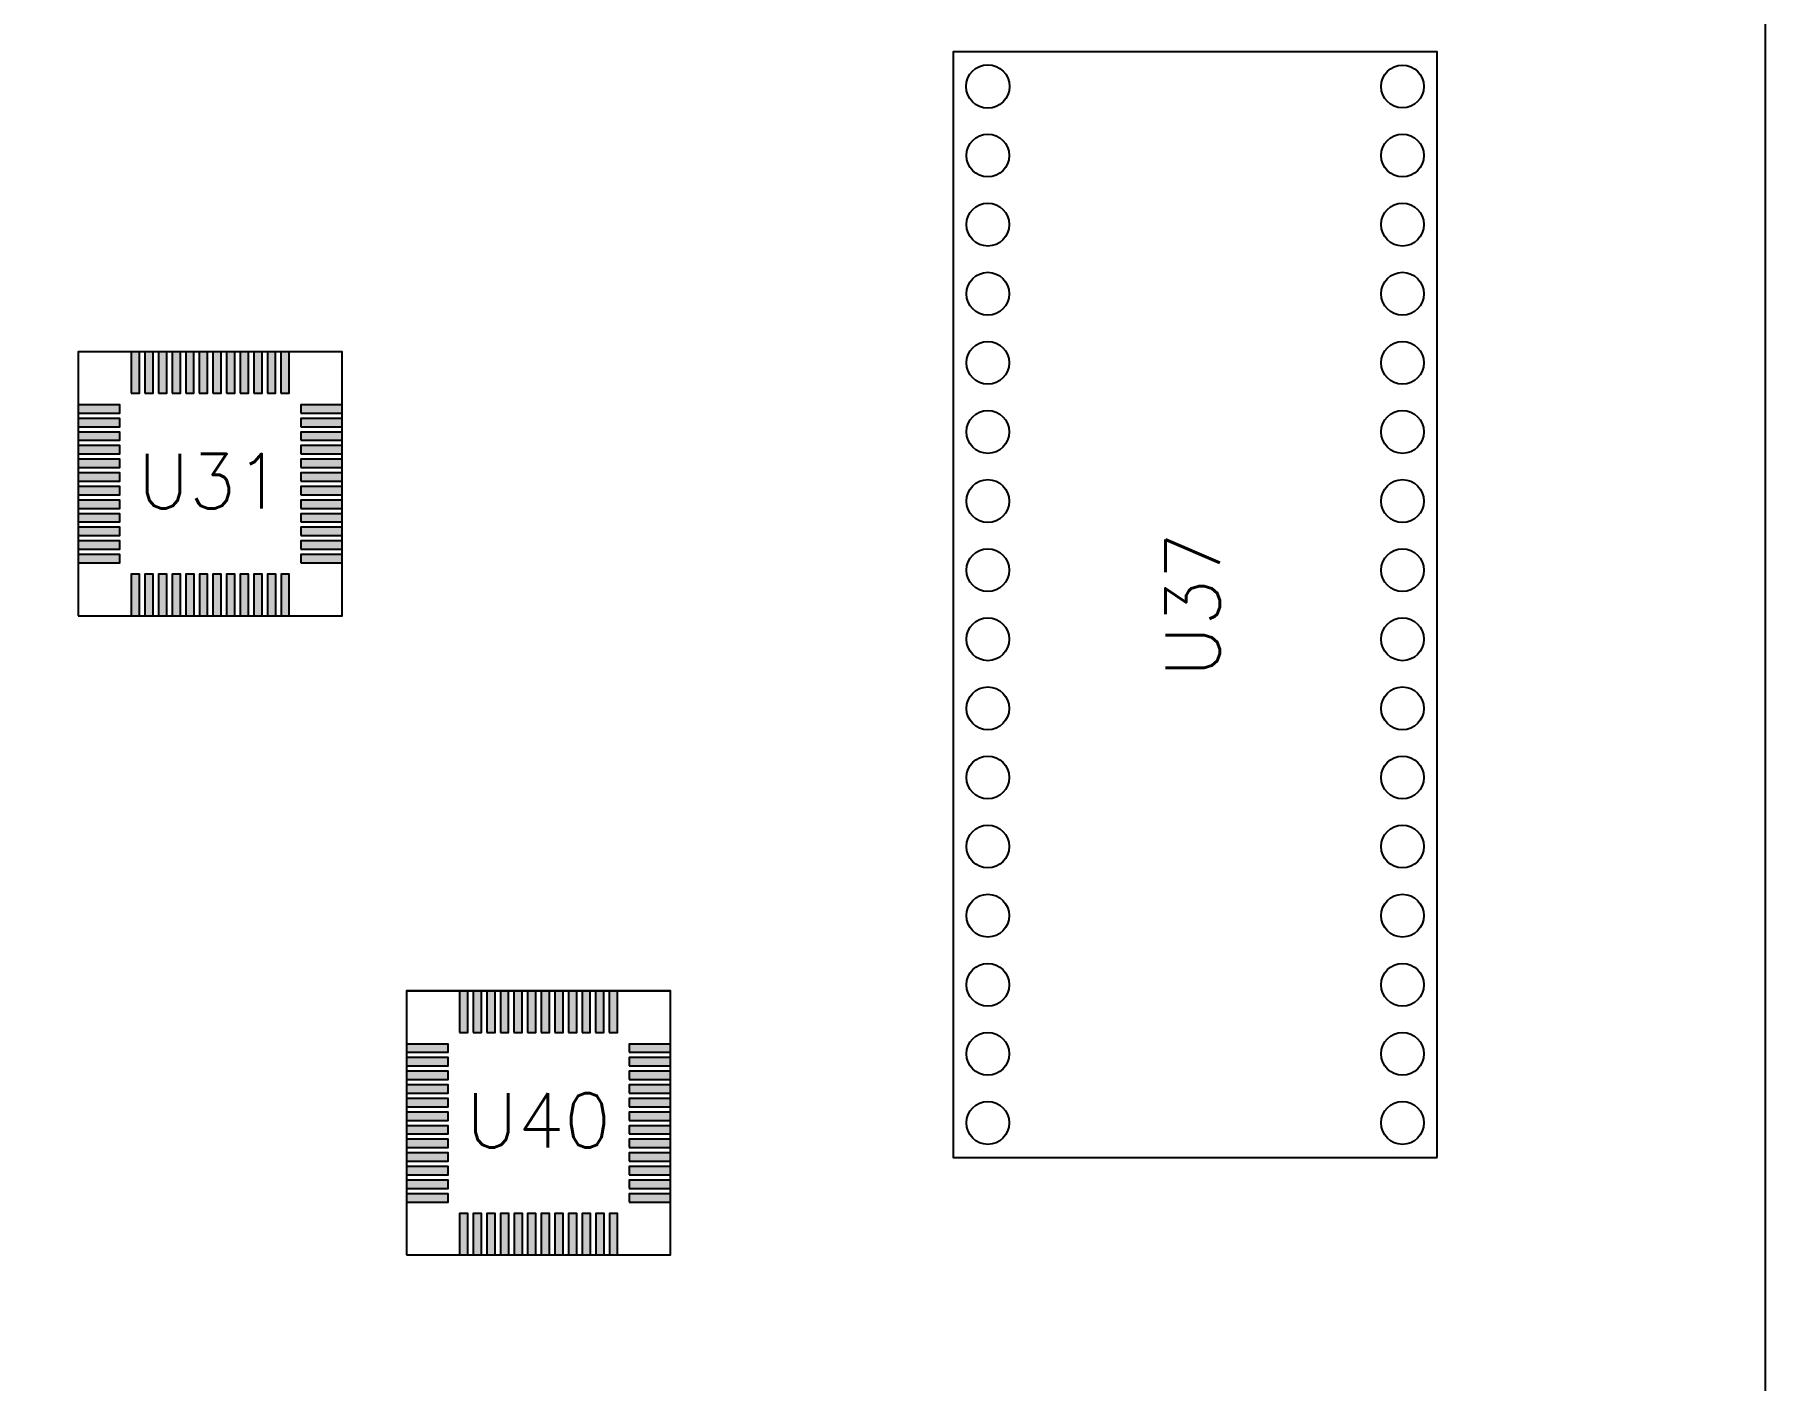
# Model space of a CAD drawing. Header units: millimetres. Extents: x 0 to 245, y 0 to 220.
# Drawn here: x 181.5 to 245.1, y 52.1 to 101.6 of the extents above; entities that cross this region are included whole.
import ezdxf

# ---------------------------------------------------------------- set-up
doc = ezdxf.new("R2010")
doc.units = ezdxf.units.MM
for name, color, linetype in [('Board', 255, 'Continuous'), ('PcbOutLine', 255, 'Continuous'), ('T_SMDOutline_InBom', 5, 'Continuous'), ('T_SMDText_InBom', 8, 'Continuous'), ('T_THTOutline_InBom', 22, 'Continuous'), ('T_THTText_InBom', 22, 'Continuous'), ('Top-InBomParts-SMD-0', 10, 'Continuous'), ('Top-InBomParts-THT-0', 22, 'Continuous'), ('Top-InBomParts-THT-all', 22, 'Continuous'), ('Top-InBomSMDPins-all', 5, 'Continuous'), ('Top-InBomSMDPinsPad-all', 5, 'Continuous')]:
    doc.layers.add(name, color=color, linetype=linetype)
doc.styles.get("Standard").update_dxf_attribs({"font": 'txt', "bigfont": 'gbcbig.shx'})

msp = doc.modelspace()

# ---------------------------------------------------------------- hatches: boundary and pattern name
at = {"layer": 'Top-InBomSMDPinsPad-all'}
for points in [[(185.0545, 88.4171), (185.3593, 88.4171), (185.3593, 89.9411), (185.0545, 89.9411), (185.0545, 88.4171)], [(185.5549, 88.4171), (185.8597, 88.4171), (185.8597, 89.9411), (185.5549, 89.9411), (185.5549, 88.4171)], [(186.0553, 88.4171), (186.3601, 88.4171), (186.3601, 89.9411), (186.0553, 89.9411), (186.0553, 88.4171)], [(186.5556, 88.4171), (186.8604, 88.4171), (186.8604, 89.9411), (186.5556, 89.9411), (186.5556, 88.4171)], [(187.056, 88.4171), (187.3608, 88.4171), (187.3608, 89.9411), (187.056, 89.9411), (187.056, 88.4171)], [(187.5564, 88.4171), (187.8612, 88.4171), (187.8612, 89.9411), (187.5564, 89.9411), (187.5564, 88.4171)], [(188.0563, 88.4171), (188.3611, 88.4171), (188.3611, 89.9411), (188.0563, 89.9411), (188.0563, 88.4171)], [(188.5566, 88.4171), (188.8614, 88.4171), (188.8614, 89.9411), (188.5566, 89.9411), (188.5566, 88.4171)], [(189.057, 88.4171), (189.3618, 88.4171), (189.3618, 89.9411), (189.057, 89.9411), (189.057, 88.4171)], [(189.5574, 88.4171), (189.8622, 88.4171), (189.8622, 89.9411), (189.5574, 89.9411), (189.5574, 88.4171)], [(190.0578, 88.4171), (190.3626, 88.4171), (190.3626, 89.9411), (190.0578, 89.9411), (190.0578, 88.4171)], [(190.5582, 88.4171), (190.863, 88.4171), (190.863, 89.9411), (190.5582, 89.9411), (190.5582, 88.4171)], [(183.1089, 87.6882), (184.6329, 87.6882), (184.6329, 87.993), (183.1089, 87.993), (183.1089, 87.6882)], [(191.2871, 87.6882), (192.8111, 87.6882), (192.8111, 87.993), (191.2871, 87.993), (191.2871, 87.6882)], [(183.1089, 87.1878), (184.6329, 87.1878), (184.6329, 87.4926), (183.1089, 87.4926), (183.1089, 87.1878)], [(191.2871, 87.1878), (192.8111, 87.1878), (192.8111, 87.4926), (191.2871, 87.4926), (191.2871, 87.1878)], [(183.1089, 86.6874), (184.6329, 86.6874), (184.6329, 86.9922), (183.1089, 86.9922), (183.1089, 86.6874)], [(191.2871, 86.6874), (192.8111, 86.6874), (192.8111, 86.9922), (191.2871, 86.9922), (191.2871, 86.6874)], [(183.1089, 86.187), (184.6329, 86.187), (184.6329, 86.4918), (183.1089, 86.4918), (183.1089, 86.187)], [(183.1089, 85.6866), (184.6329, 85.6866), (184.6329, 85.9914), (183.1089, 85.9914), (183.1089, 85.6866)], [(191.2871, 86.187), (192.8111, 86.187), (192.8111, 86.4918), (191.2871, 86.4918), (191.2871, 86.187)], [(191.2871, 85.6866), (192.8111, 85.6866), (192.8111, 85.9914), (191.2871, 85.9914), (191.2871, 85.6866)], [(183.1089, 85.1863), (184.6329, 85.1863), (184.6329, 85.4911), (183.1089, 85.4911), (183.1089, 85.1863)], [(191.2871, 85.1863), (192.8111, 85.1863), (192.8111, 85.4911), (191.2871, 85.4911), (191.2871, 85.1863)], [(183.1089, 84.6864), (184.6329, 84.6864), (184.6329, 84.9912), (183.1089, 84.9912), (183.1089, 84.6864)], [(191.2871, 84.6864), (192.8111, 84.6864), (192.8111, 84.9912), (191.2871, 84.9912), (191.2871, 84.6864)], [(183.1089, 84.186), (184.6329, 84.186), (184.6329, 84.4908), (183.1089, 84.4908), (183.1089, 84.186)], [(183.1089, 83.6856), (184.6329, 83.6856), (184.6329, 83.9904), (183.1089, 83.9904), (183.1089, 83.6856)], [(191.2871, 84.186), (192.8111, 84.186), (192.8111, 84.4908), (191.2871, 84.4908), (191.2871, 84.186)], [(191.2871, 83.6856), (192.8111, 83.6856), (192.8111, 83.9904), (191.2871, 83.9904), (191.2871, 83.6856)], [(183.1089, 83.1853), (184.6329, 83.1853), (184.6329, 83.4901), (183.1089, 83.4901), (183.1089, 83.1853)], [(191.2871, 83.1853), (192.8111, 83.1853), (192.8111, 83.4901), (191.2871, 83.4901), (191.2871, 83.1853)], [(183.1089, 82.6849), (184.6329, 82.6849), (184.6329, 82.9897), (183.1089, 82.9897), (183.1089, 82.6849)], [(191.2871, 82.6849), (192.8111, 82.6849), (192.8111, 82.9897), (191.2871, 82.9897), (191.2871, 82.6849)], [(183.1089, 82.1845), (184.6329, 82.1845), (184.6329, 82.4893), (183.1089, 82.4893), (183.1089, 82.1845)], [(191.2871, 82.1845), (192.8111, 82.1845), (192.8111, 82.4893), (191.2871, 82.4893), (191.2871, 82.1845)], [(185.057, 80.2389), (185.3618, 80.2389), (185.3618, 81.7629), (185.057, 81.7629), (185.057, 80.2389)], [(185.5574, 80.2389), (185.8622, 80.2389), (185.8622, 81.7629), (185.5574, 81.7629), (185.5574, 80.2389)], [(186.0578, 80.2389), (186.3626, 80.2389), (186.3626, 81.7629), (186.0578, 81.7629), (186.0578, 80.2389)], [(186.5582, 80.2389), (186.863, 80.2389), (186.863, 81.7629), (186.5582, 81.7629), (186.5582, 80.2389)], [(187.0586, 80.2389), (187.3634, 80.2389), (187.3634, 81.7629), (187.0586, 81.7629), (187.0586, 80.2389)], [(187.5589, 80.2389), (187.8637, 80.2389), (187.8637, 81.7629), (187.5589, 81.7629), (187.5589, 80.2389)], [(188.0588, 80.2389), (188.3636, 80.2389), (188.3636, 81.7629), (188.0588, 81.7629), (188.0588, 80.2389)], [(188.5592, 80.2389), (188.864, 80.2389), (188.864, 81.7629), (188.5592, 81.7629), (188.5592, 80.2389)], [(189.0596, 80.2389), (189.3644, 80.2389), (189.3644, 81.7629), (189.0596, 81.7629), (189.0596, 80.2389)], [(189.5599, 80.2389), (189.8647, 80.2389), (189.8647, 81.7629), (189.5599, 81.7629), (189.5599, 80.2389)], [(190.0603, 80.2389), (190.3651, 80.2389), (190.3651, 81.7629), (190.0603, 81.7629), (190.0603, 80.2389)], [(190.5607, 80.2389), (190.8655, 80.2389), (190.8655, 81.7629), (190.5607, 81.7629), (190.5607, 80.2389)], [(197.1195, 64.9221), (197.4243, 64.9221), (197.4243, 66.4461), (197.1195, 66.4461), (197.1195, 64.9221)], [(197.6199, 64.9221), (197.9247, 64.9221), (197.9247, 66.4461), (197.6199, 66.4461), (197.6199, 64.9221)], [(198.1203, 64.9221), (198.4251, 64.9221), (198.4251, 66.4461), (198.1203, 66.4461), (198.1203, 64.9221)], [(198.6206, 64.9221), (198.9254, 64.9221), (198.9254, 66.4461), (198.6206, 66.4461), (198.6206, 64.9221)], [(199.121, 64.9221), (199.4258, 64.9221), (199.4258, 66.4461), (199.121, 66.4461), (199.121, 64.9221)], [(199.6214, 64.9221), (199.9262, 64.9221), (199.9262, 66.4461), (199.6214, 66.4461), (199.6214, 64.9221)], [(200.1213, 64.9221), (200.4261, 64.9221), (200.4261, 66.4461), (200.1213, 66.4461), (200.1213, 64.9221)], [(200.6216, 64.9221), (200.9264, 64.9221), (200.9264, 66.4461), (200.6216, 66.4461), (200.6216, 64.9221)], [(201.122, 64.9221), (201.4268, 64.9221), (201.4268, 66.4461), (201.122, 66.4461), (201.122, 64.9221)], [(201.6224, 64.9221), (201.9272, 64.9221), (201.9272, 66.4461), (201.6224, 66.4461), (201.6224, 64.9221)], [(202.1228, 64.9221), (202.4276, 64.9221), (202.4276, 66.4461), (202.1228, 66.4461), (202.1228, 64.9221)], [(202.6232, 64.9221), (202.928, 64.9221), (202.928, 66.4461), (202.6232, 66.4461), (202.6232, 64.9221)], [(195.1739, 64.1932), (196.6979, 64.1932), (196.6979, 64.498), (195.1739, 64.498), (195.1739, 64.1932)], [(203.3521, 64.1932), (204.8761, 64.1932), (204.8761, 64.498), (203.3521, 64.498), (203.3521, 64.1932)], [(195.1739, 63.6928), (196.6979, 63.6928), (196.6979, 63.9976), (195.1739, 63.9976), (195.1739, 63.6928)], [(203.3521, 63.6928), (204.8761, 63.6928), (204.8761, 63.9976), (203.3521, 63.9976), (203.3521, 63.6928)], [(195.1739, 63.1924), (196.6979, 63.1924), (196.6979, 63.4972), (195.1739, 63.4972), (195.1739, 63.1924)], [(195.1739, 62.692), (196.6979, 62.692), (196.6979, 62.9968), (195.1739, 62.9968), (195.1739, 62.692)], [(203.3521, 63.1924), (204.8761, 63.1924), (204.8761, 63.4972), (203.3521, 63.4972), (203.3521, 63.1924)], [(203.3521, 62.692), (204.8761, 62.692), (204.8761, 62.9968), (203.3521, 62.9968), (203.3521, 62.692)], [(195.1739, 62.1916), (196.6979, 62.1916), (196.6979, 62.4964), (195.1739, 62.4964), (195.1739, 62.1916)], [(203.3521, 62.1916), (204.8761, 62.1916), (204.8761, 62.4964), (203.3521, 62.4964), (203.3521, 62.1916)], [(195.1739, 61.6913), (196.6979, 61.6913), (196.6979, 61.9961), (195.1739, 61.9961), (195.1739, 61.6913)], [(203.3521, 61.6913), (204.8761, 61.6913), (204.8761, 61.9961), (203.3521, 61.9961), (203.3521, 61.6913)], [(195.1739, 61.1914), (196.6979, 61.1914), (196.6979, 61.4962), (195.1739, 61.4962), (195.1739, 61.1914)], [(203.3521, 61.1914), (204.8761, 61.1914), (204.8761, 61.4962), (203.3521, 61.4962), (203.3521, 61.1914)], [(195.1739, 60.691), (196.6979, 60.691), (196.6979, 60.9958), (195.1739, 60.9958), (195.1739, 60.691)], [(195.1739, 60.1906), (196.6979, 60.1906), (196.6979, 60.4954), (195.1739, 60.4954), (195.1739, 60.1906)], [(203.3521, 60.691), (204.8761, 60.691), (204.8761, 60.9958), (203.3521, 60.9958), (203.3521, 60.691)], [(203.3521, 60.1906), (204.8761, 60.1906), (204.8761, 60.4954), (203.3521, 60.4954), (203.3521, 60.1906)], [(195.1739, 59.6903), (196.6979, 59.6903), (196.6979, 59.9951), (195.1739, 59.9951), (195.1739, 59.6903)], [(203.3521, 59.6903), (204.8761, 59.6903), (204.8761, 59.9951), (203.3521, 59.9951), (203.3521, 59.6903)], [(195.1739, 59.1899), (196.6979, 59.1899), (196.6979, 59.4947), (195.1739, 59.4947), (195.1739, 59.1899)], [(203.3521, 59.1899), (204.8761, 59.1899), (204.8761, 59.4947), (203.3521, 59.4947), (203.3521, 59.1899)], [(195.1739, 58.6895), (196.6979, 58.6895), (196.6979, 58.9943), (195.1739, 58.9943), (195.1739, 58.6895)], [(203.3521, 58.6895), (204.8761, 58.6895), (204.8761, 58.9943), (203.3521, 58.9943), (203.3521, 58.6895)], [(197.122, 56.7439), (197.4268, 56.7439), (197.4268, 58.2679), (197.122, 58.2679), (197.122, 56.7439)], [(197.6224, 56.7439), (197.9272, 56.7439), (197.9272, 58.2679), (197.6224, 58.2679), (197.6224, 56.7439)], [(198.1228, 56.7439), (198.4276, 56.7439), (198.4276, 58.2679), (198.1228, 58.2679), (198.1228, 56.7439)], [(198.6232, 56.7439), (198.928, 56.7439), (198.928, 58.2679), (198.6232, 58.2679), (198.6232, 56.7439)], [(199.1236, 56.7439), (199.4284, 56.7439), (199.4284, 58.2679), (199.1236, 58.2679), (199.1236, 56.7439)], [(199.6239, 56.7439), (199.9287, 56.7439), (199.9287, 58.2679), (199.6239, 58.2679), (199.6239, 56.7439)], [(200.1238, 56.7439), (200.4286, 56.7439), (200.4286, 58.2679), (200.1238, 58.2679), (200.1238, 56.7439)], [(200.6242, 56.7439), (200.929, 56.7439), (200.929, 58.2679), (200.6242, 58.2679), (200.6242, 56.7439)], [(201.1246, 56.7439), (201.4294, 56.7439), (201.4294, 58.2679), (201.1246, 58.2679), (201.1246, 56.7439)], [(201.6249, 56.7439), (201.9297, 56.7439), (201.9297, 58.2679), (201.6249, 58.2679), (201.6249, 56.7439)], [(202.1253, 56.7439), (202.4301, 56.7439), (202.4301, 58.2679), (202.1253, 58.2679), (202.1253, 56.7439)], [(202.6257, 56.7439), (202.9305, 56.7439), (202.9305, 58.2679), (202.6257, 58.2679), (202.6257, 56.7439)]]:
    msp.add_hatch(color=256, dxfattribs=at).paths.add_polyline_path(points, flags=0)

# ---------------------------------------------------------------- linework, layer by layer
at = {"layer": 'Board'}
msp.add_lwpolyline([(0, 0), (245.11, 0), (245.11, 219.71), (0, 219.71), (0, 0)], dxfattribs=at)
at = {"layer": 'PcbOutLine', "const_width": 0.000762}
msp.add_lwpolyline([(245.1095, 219.7095), (245.1095, 0)], dxfattribs=at)
at = {"layer": 'T_SMDOutline_InBom'}
for points in [[(183.1086, 80.2386), (192.8111, 80.2386), (192.8111, 89.9411), (183.1086, 89.9411), (183.1086, 80.2386)], [(195.1736, 56.7436), (204.8761, 56.7436), (204.8761, 66.4461), (195.1736, 66.4461), (195.1736, 56.7436)]]:
    msp.add_lwpolyline(points, dxfattribs=at)
at = {"layer": 'T_THTOutline_InBom'}
msp.add_lwpolyline([(233.0447, 60.325), (233.0447, 100.965), (215.265, 100.965), (215.265, 60.325), (233.0447, 60.325)], dxfattribs=at)
at = {"layer": 'Top-InBomParts-SMD-0'}
for points in [[(183.1086, 80.2386), (192.8114, 80.2386), (192.8114, 89.9414), (183.1086, 89.9414), (183.1086, 80.2386)], [(195.1736, 56.7436), (204.8764, 56.7436), (204.8764, 66.4464), (195.1736, 66.4464), (195.1736, 56.7436)]]:
    msp.add_lwpolyline(points, dxfattribs=at)
at = {"layer": 'Top-InBomParts-THT-0'}
msp.add_lwpolyline([(233.0447, 60.325), (233.0447, 100.965), (215.2647, 100.965), (215.2647, 60.325), (233.0447, 60.325)], dxfattribs=at)
at = {"layer": 'Top-InBomParts-THT-all'}
for centre, radius in [((216.535, 99.695), 0.8001), ((231.7747, 99.695), 0.7874), ((216.535, 97.155), 0.7874), ((231.7747, 97.155), 0.7874), ((216.535, 94.615), 0.7874), ((231.7747, 94.615), 0.7874), ((216.5347, 92.075), 0.7874), ((231.7747, 92.075), 0.7874), ((216.5347, 89.535), 0.7874), ((231.7747, 89.535), 0.7874), ((216.5347, 86.995), 0.7874), ((231.7747, 86.995), 0.7874), ((216.5347, 84.455), 0.7874), ((231.7747, 84.455), 0.7874), ((216.5347, 81.915), 0.7874), ((231.7747, 81.915), 0.7874), ((216.5347, 79.3753), 0.7874), ((231.7747, 79.3753), 0.7874), ((216.5347, 76.8353), 0.7874), ((231.7747, 76.8353), 0.7874), ((216.5347, 74.2953), 0.7874), ((231.7747, 74.2953), 0.7874), ((216.5347, 71.7553), 0.7874), ((231.7747, 71.7553), 0.7874), ((216.5347, 69.2153), 0.7874), ((231.7747, 69.2153), 0.7874), ((216.5347, 66.6753), 0.7874), ((231.7745, 66.6753), 0.7874), ((216.5347, 64.1353), 0.7874), ((231.7745, 64.1353), 0.7874), ((216.5347, 61.5953), 0.7874), ((231.7745, 61.5953), 0.7874)]:
    msp.add_circle(centre, radius, dxfattribs=at)
at = {"layer": 'Top-InBomSMDPins-all'}
for points in [[(185.0545, 88.4171), (185.3593, 88.4171), (185.3593, 89.9411), (185.0545, 89.9411), (185.0545, 88.4171)], [(185.5549, 88.4171), (185.8597, 88.4171), (185.8597, 89.9411), (185.5549, 89.9411), (185.5549, 88.4171)], [(186.0553, 88.4171), (186.3601, 88.4171), (186.3601, 89.9411), (186.0553, 89.9411), (186.0553, 88.4171)], [(186.5556, 88.4171), (186.8604, 88.4171), (186.8604, 89.9411), (186.5556, 89.9411), (186.5556, 88.4171)], [(187.056, 88.4171), (187.3608, 88.4171), (187.3608, 89.9411), (187.056, 89.9411), (187.056, 88.4171)], [(187.5564, 88.4171), (187.8612, 88.4171), (187.8612, 89.9411), (187.5564, 89.9411), (187.5564, 88.4171)], [(188.0563, 88.4171), (188.3611, 88.4171), (188.3611, 89.9411), (188.0563, 89.9411), (188.0563, 88.4171)], [(188.5566, 88.4171), (188.8614, 88.4171), (188.8614, 89.9411), (188.5566, 89.9411), (188.5566, 88.4171)], [(189.057, 88.4171), (189.3618, 88.4171), (189.3618, 89.9411), (189.057, 89.9411), (189.057, 88.4171)], [(189.5574, 88.4171), (189.8622, 88.4171), (189.8622, 89.9411), (189.5574, 89.9411), (189.5574, 88.4171)], [(190.0578, 88.4171), (190.3626, 88.4171), (190.3626, 89.9411), (190.0578, 89.9411), (190.0578, 88.4171)], [(190.5582, 88.4171), (190.863, 88.4171), (190.863, 89.9411), (190.5582, 89.9411), (190.5582, 88.4171)], [(183.1089, 87.6882), (184.6329, 87.6882), (184.6329, 87.993), (183.1089, 87.993), (183.1089, 87.6882)], [(191.2871, 87.6882), (192.8111, 87.6882), (192.8111, 87.993), (191.2871, 87.993), (191.2871, 87.6882)], [(183.1089, 87.1878), (184.6329, 87.1878), (184.6329, 87.4926), (183.1089, 87.4926), (183.1089, 87.1878)], [(191.2871, 87.1878), (192.8111, 87.1878), (192.8111, 87.4926), (191.2871, 87.4926), (191.2871, 87.1878)], [(183.1089, 86.6874), (184.6329, 86.6874), (184.6329, 86.9922), (183.1089, 86.9922), (183.1089, 86.6874)], [(191.2871, 86.6874), (192.8111, 86.6874), (192.8111, 86.9922), (191.2871, 86.9922), (191.2871, 86.6874)], [(183.1089, 86.187), (184.6329, 86.187), (184.6329, 86.4918), (183.1089, 86.4918), (183.1089, 86.187)], [(183.1089, 85.6866), (184.6329, 85.6866), (184.6329, 85.9914), (183.1089, 85.9914), (183.1089, 85.6866)], [(191.2871, 86.187), (192.8111, 86.187), (192.8111, 86.4918), (191.2871, 86.4918), (191.2871, 86.187)], [(191.2871, 85.6866), (192.8111, 85.6866), (192.8111, 85.9914), (191.2871, 85.9914), (191.2871, 85.6866)], [(183.1089, 85.1863), (184.6329, 85.1863), (184.6329, 85.4911), (183.1089, 85.4911), (183.1089, 85.1863)], [(191.2871, 85.1863), (192.8111, 85.1863), (192.8111, 85.4911), (191.2871, 85.4911), (191.2871, 85.1863)], [(183.1089, 84.6864), (184.6329, 84.6864), (184.6329, 84.9912), (183.1089, 84.9912), (183.1089, 84.6864)], [(191.2871, 84.6864), (192.8111, 84.6864), (192.8111, 84.9912), (191.2871, 84.9912), (191.2871, 84.6864)], [(183.1089, 84.186), (184.6329, 84.186), (184.6329, 84.4908), (183.1089, 84.4908), (183.1089, 84.186)], [(183.1089, 83.6856), (184.6329, 83.6856), (184.6329, 83.9904), (183.1089, 83.9904), (183.1089, 83.6856)], [(191.2871, 84.186), (192.8111, 84.186), (192.8111, 84.4908), (191.2871, 84.4908), (191.2871, 84.186)], [(191.2871, 83.6856), (192.8111, 83.6856), (192.8111, 83.9904), (191.2871, 83.9904), (191.2871, 83.6856)], [(183.1089, 83.1853), (184.6329, 83.1853), (184.6329, 83.4901), (183.1089, 83.4901), (183.1089, 83.1853)], [(191.2871, 83.1853), (192.8111, 83.1853), (192.8111, 83.4901), (191.2871, 83.4901), (191.2871, 83.1853)], [(183.1089, 82.6849), (184.6329, 82.6849), (184.6329, 82.9897), (183.1089, 82.9897), (183.1089, 82.6849)], [(191.2871, 82.6849), (192.8111, 82.6849), (192.8111, 82.9897), (191.2871, 82.9897), (191.2871, 82.6849)], [(183.1089, 82.1845), (184.6329, 82.1845), (184.6329, 82.4893), (183.1089, 82.4893), (183.1089, 82.1845)], [(191.2871, 82.1845), (192.8111, 82.1845), (192.8111, 82.4893), (191.2871, 82.4893), (191.2871, 82.1845)], [(185.057, 80.2389), (185.3618, 80.2389), (185.3618, 81.7629), (185.057, 81.7629), (185.057, 80.2389)], [(185.5574, 80.2389), (185.8622, 80.2389), (185.8622, 81.7629), (185.5574, 81.7629), (185.5574, 80.2389)], [(186.0578, 80.2389), (186.3626, 80.2389), (186.3626, 81.7629), (186.0578, 81.7629), (186.0578, 80.2389)], [(186.5582, 80.2389), (186.863, 80.2389), (186.863, 81.7629), (186.5582, 81.7629), (186.5582, 80.2389)], [(187.0586, 80.2389), (187.3634, 80.2389), (187.3634, 81.7629), (187.0586, 81.7629), (187.0586, 80.2389)], [(187.5589, 80.2389), (187.8637, 80.2389), (187.8637, 81.7629), (187.5589, 81.7629), (187.5589, 80.2389)], [(188.0588, 80.2389), (188.3636, 80.2389), (188.3636, 81.7629), (188.0588, 81.7629), (188.0588, 80.2389)], [(188.5592, 80.2389), (188.864, 80.2389), (188.864, 81.7629), (188.5592, 81.7629), (188.5592, 80.2389)], [(189.0596, 80.2389), (189.3644, 80.2389), (189.3644, 81.7629), (189.0596, 81.7629), (189.0596, 80.2389)], [(189.5599, 80.2389), (189.8647, 80.2389), (189.8647, 81.7629), (189.5599, 81.7629), (189.5599, 80.2389)], [(190.0603, 80.2389), (190.3651, 80.2389), (190.3651, 81.7629), (190.0603, 81.7629), (190.0603, 80.2389)], [(190.5607, 80.2389), (190.8655, 80.2389), (190.8655, 81.7629), (190.5607, 81.7629), (190.5607, 80.2389)], [(197.1195, 64.9221), (197.4243, 64.9221), (197.4243, 66.4461), (197.1195, 66.4461), (197.1195, 64.9221)], [(197.6199, 64.9221), (197.9247, 64.9221), (197.9247, 66.4461), (197.6199, 66.4461), (197.6199, 64.9221)], [(198.1203, 64.9221), (198.4251, 64.9221), (198.4251, 66.4461), (198.1203, 66.4461), (198.1203, 64.9221)], [(198.6206, 64.9221), (198.9254, 64.9221), (198.9254, 66.4461), (198.6206, 66.4461), (198.6206, 64.9221)], [(199.121, 64.9221), (199.4258, 64.9221), (199.4258, 66.4461), (199.121, 66.4461), (199.121, 64.9221)], [(199.6214, 64.9221), (199.9262, 64.9221), (199.9262, 66.4461), (199.6214, 66.4461), (199.6214, 64.9221)], [(200.1213, 64.9221), (200.4261, 64.9221), (200.4261, 66.4461), (200.1213, 66.4461), (200.1213, 64.9221)], [(200.6216, 64.9221), (200.9264, 64.9221), (200.9264, 66.4461), (200.6216, 66.4461), (200.6216, 64.9221)], [(201.122, 64.9221), (201.4268, 64.9221), (201.4268, 66.4461), (201.122, 66.4461), (201.122, 64.9221)], [(201.6224, 64.9221), (201.9272, 64.9221), (201.9272, 66.4461), (201.6224, 66.4461), (201.6224, 64.9221)], [(202.1228, 64.9221), (202.4276, 64.9221), (202.4276, 66.4461), (202.1228, 66.4461), (202.1228, 64.9221)], [(202.6232, 64.9221), (202.928, 64.9221), (202.928, 66.4461), (202.6232, 66.4461), (202.6232, 64.9221)], [(195.1739, 64.1932), (196.6979, 64.1932), (196.6979, 64.498), (195.1739, 64.498), (195.1739, 64.1932)], [(203.3521, 64.1932), (204.8761, 64.1932), (204.8761, 64.498), (203.3521, 64.498), (203.3521, 64.1932)], [(195.1739, 63.6928), (196.6979, 63.6928), (196.6979, 63.9976), (195.1739, 63.9976), (195.1739, 63.6928)], [(203.3521, 63.6928), (204.8761, 63.6928), (204.8761, 63.9976), (203.3521, 63.9976), (203.3521, 63.6928)], [(195.1739, 63.1924), (196.6979, 63.1924), (196.6979, 63.4972), (195.1739, 63.4972), (195.1739, 63.1924)], [(195.1739, 62.692), (196.6979, 62.692), (196.6979, 62.9968), (195.1739, 62.9968), (195.1739, 62.692)], [(203.3521, 63.1924), (204.8761, 63.1924), (204.8761, 63.4972), (203.3521, 63.4972), (203.3521, 63.1924)], [(203.3521, 62.692), (204.8761, 62.692), (204.8761, 62.9968), (203.3521, 62.9968), (203.3521, 62.692)], [(195.1739, 62.1916), (196.6979, 62.1916), (196.6979, 62.4964), (195.1739, 62.4964), (195.1739, 62.1916)], [(203.3521, 62.1916), (204.8761, 62.1916), (204.8761, 62.4964), (203.3521, 62.4964), (203.3521, 62.1916)], [(195.1739, 61.6913), (196.6979, 61.6913), (196.6979, 61.9961), (195.1739, 61.9961), (195.1739, 61.6913)], [(203.3521, 61.6913), (204.8761, 61.6913), (204.8761, 61.9961), (203.3521, 61.9961), (203.3521, 61.6913)], [(195.1739, 61.1914), (196.6979, 61.1914), (196.6979, 61.4962), (195.1739, 61.4962), (195.1739, 61.1914)], [(203.3521, 61.1914), (204.8761, 61.1914), (204.8761, 61.4962), (203.3521, 61.4962), (203.3521, 61.1914)], [(195.1739, 60.691), (196.6979, 60.691), (196.6979, 60.9958), (195.1739, 60.9958), (195.1739, 60.691)], [(195.1739, 60.1906), (196.6979, 60.1906), (196.6979, 60.4954), (195.1739, 60.4954), (195.1739, 60.1906)], [(203.3521, 60.691), (204.8761, 60.691), (204.8761, 60.9958), (203.3521, 60.9958), (203.3521, 60.691)], [(203.3521, 60.1906), (204.8761, 60.1906), (204.8761, 60.4954), (203.3521, 60.4954), (203.3521, 60.1906)], [(195.1739, 59.6903), (196.6979, 59.6903), (196.6979, 59.9951), (195.1739, 59.9951), (195.1739, 59.6903)], [(203.3521, 59.6903), (204.8761, 59.6903), (204.8761, 59.9951), (203.3521, 59.9951), (203.3521, 59.6903)], [(195.1739, 59.1899), (196.6979, 59.1899), (196.6979, 59.4947), (195.1739, 59.4947), (195.1739, 59.1899)], [(203.3521, 59.1899), (204.8761, 59.1899), (204.8761, 59.4947), (203.3521, 59.4947), (203.3521, 59.1899)], [(195.1739, 58.6895), (196.6979, 58.6895), (196.6979, 58.9943), (195.1739, 58.9943), (195.1739, 58.6895)], [(203.3521, 58.6895), (204.8761, 58.6895), (204.8761, 58.9943), (203.3521, 58.9943), (203.3521, 58.6895)], [(197.122, 56.7439), (197.4268, 56.7439), (197.4268, 58.2679), (197.122, 58.2679), (197.122, 56.7439)], [(197.6224, 56.7439), (197.9272, 56.7439), (197.9272, 58.2679), (197.6224, 58.2679), (197.6224, 56.7439)], [(198.1228, 56.7439), (198.4276, 56.7439), (198.4276, 58.2679), (198.1228, 58.2679), (198.1228, 56.7439)], [(198.6232, 56.7439), (198.928, 56.7439), (198.928, 58.2679), (198.6232, 58.2679), (198.6232, 56.7439)], [(199.1236, 56.7439), (199.4284, 56.7439), (199.4284, 58.2679), (199.1236, 58.2679), (199.1236, 56.7439)], [(199.6239, 56.7439), (199.9287, 56.7439), (199.9287, 58.2679), (199.6239, 58.2679), (199.6239, 56.7439)], [(200.1238, 56.7439), (200.4286, 56.7439), (200.4286, 58.2679), (200.1238, 58.2679), (200.1238, 56.7439)], [(200.6242, 56.7439), (200.929, 56.7439), (200.929, 58.2679), (200.6242, 58.2679), (200.6242, 56.7439)], [(201.1246, 56.7439), (201.4294, 56.7439), (201.4294, 58.2679), (201.1246, 58.2679), (201.1246, 56.7439)], [(201.6249, 56.7439), (201.9297, 56.7439), (201.9297, 58.2679), (201.6249, 58.2679), (201.6249, 56.7439)], [(202.1253, 56.7439), (202.4301, 56.7439), (202.4301, 58.2679), (202.1253, 58.2679), (202.1253, 56.7439)], [(202.6257, 56.7439), (202.9305, 56.7439), (202.9305, 58.2679), (202.6257, 58.2679), (202.6257, 56.7439)]]:
    msp.add_lwpolyline(points, dxfattribs=at)

# ---------------------------------------------------------------- texts
at = {"layer": 'T_SMDText_InBom', "char_height": 2, "width": 5.999991, "attachment_point": 5}
for s, insert in [('U31', (187.96, 85.1858, 1)), ('U40', (200.025, 61.6908, 1))]:
    msp.add_mtext(s, dxfattribs=dict(at, insert=insert))
at = {"layer": 'T_THTText_InBom', "insert": (224.0587, 80.645, 1), "char_height": 2, "width": 5.999991, "attachment_point": 5, "rotation": 90}
msp.add_mtext('U37', dxfattribs=at)

doc.saveas('drawing.dxf')
